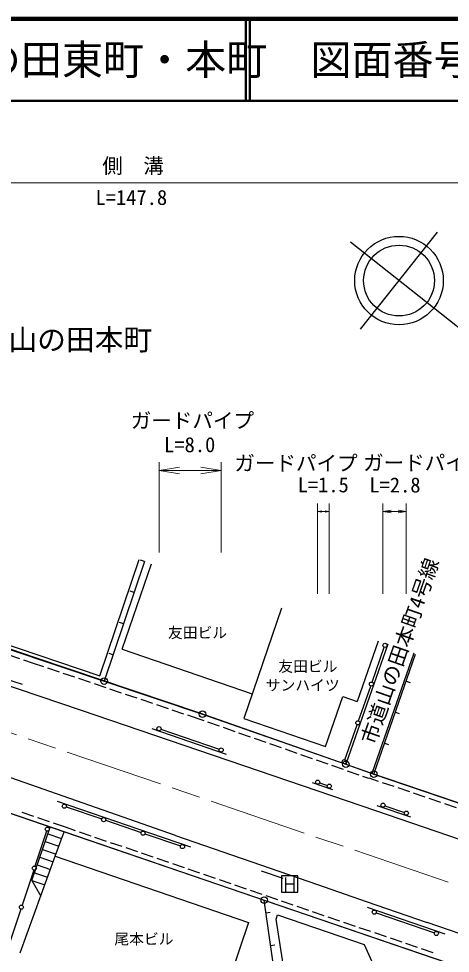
# Model space of a CAD drawing. Units: millimetres, scale not verified. Extents: x 40000 to 680000, y 20000 to 380000.
# Drawn here: x 481109 to 533646, y 266228 to 380000 of the extents above; entities that cross this region are included whole.
import ezdxf
from ezdxf.enums import TextEntityAlignment as Align

# ---------------------------------------------------------------- set-up
doc = ezdxf.new("R2010")
doc.units = ezdxf.units.MM
doc.header["$LTSCALE"] = 1000
doc.linetypes.add('CHAIN', pattern=[18.5, 12, -1.5, 3.5, -1.5])
for name, color, linetype, lineweight in [('M-BGD', 7, 'Continuous', 25), ('M-BMK', 2, 'CHAIN', 13), ('M-BMK-HTXT', 7, 'Continuous', 13), ('M-BMK-ROW', 30, 'Continuous', 25), ('M-BMK-SRVR', 3, 'Continuous', 25), ('M-STR-HTXT', 7, 'Continuous', 13), ('M-STR-STRC', 7, 'Continuous', 25), ('M-TTL', 2, 'Continuous', 140), ('M-TTL-LINE', 7, 'Continuous', 50)]:
    doc.layers.add(name, color=color, linetype=linetype, lineweight=lineweight)
doc.layers.add('M-TTL-TXT', color=7, linetype='Continuous')
doc.styles.add('ＭＳ ゴシック', font='')
doc.styles.get('ＭＳ ゴシック').set_extended_font_data('MS Gothic')

# ---------------------------------------------------------------- blocks, each defined once
blk = doc.blocks.new('open_arrow')
at = {"color": 0, "linetype": 'Continuous', "lineweight": -2}
blk.add_lwpolyline([(7.5, 1.25), (0, 0), (7.5, -1.25)], dxfattribs=at)

msp = doc.modelspace()

# ---------------------------------------------------------------- linework, layer by layer
at = {"layer": 'M-BGD'}
for p, q in [((490976, 300007), (495759, 314148)), ((496426, 313922), (495953, 314082)), ((496426, 313922), (491505, 299370)), ((493722, 303246), (497293, 313631)), ((483145, 302187), (457581, 310900)), ((459423, 310677), (490976, 300007)), ((495145, 310133), (494671, 310293)), ((481570, 298935), (455636, 307347)), ((513110, 308231), (508498, 294822)), ((493864, 306343), (493390, 306504)), ((526025, 303853), (520916, 289236)), ((524848, 304224), (522321, 296879)), ((492582, 302554), (492108, 302714)), ((493722, 303246), (509526, 297811)), ((529197, 302745), (524088, 288128)), ((524127, 299237), (525611, 303485)), ((524322, 288048), (529429, 302657)), ((481254, 302092), (479834, 302576)), ((482920, 301524), (481727, 301930)), ((484163, 301105), (482920, 301524)), ((503164, 295441), (483145, 302187)), ((486058, 300467), (484636, 300945)), ((487953, 299828), (486532, 300307)), ((489849, 299189), (488427, 299668)), ((528282, 299376), (528754, 299211)), ((491744, 298551), (490322, 299030)), ((493639, 297912), (492218, 298391)), ((522477, 294517), (523962, 298765)), ((495534, 297273), (494113, 297752)), ((497430, 296635), (496008, 297114)), ((518461, 291395), (520556, 297486)), ((520556, 297486), (522321, 296879)), ((499325, 295996), (497904, 296475)), ((501220, 295357), (499799, 295836)), ((502937, 294779), (501694, 295198)), ((503666, 294524), (502937, 294779)), ((523979, 288165), (503164, 295441)), ((508498, 294822), (518461, 291395)), ((526962, 295600), (527434, 295435)), ((447078, 294577), (486684, 281004)), ((506404, 290444), (497337, 293554)), ((505554, 293864), (504138, 294359)), ((507442, 293204), (506026, 293699)), ((520827, 289797), (522312, 294045)), ((509330, 292544), (507914, 293039)), ((511218, 291884), (509802, 292379)), ((513106, 291224), (511690, 291719)), ((525642, 291824), (526114, 291659)), ((514994, 290564), (513578, 291059)), ((516882, 289904), (515466, 290399)), ((518770, 289244), (517354, 289739)), ((520658, 288584), (519242, 289079)), ((522546, 287925), (521130, 288419)), ((545679, 280774), (523979, 288165)), ((524322, 288048), (524794, 287883)), ((519340, 286110), (516879, 286960)), ((523748, 287505), (523018, 287760)), ((524914, 287160), (523764, 287552)), ((526807, 286515), (525387, 286999)), ((528700, 285870), (527280, 286354)), ((530594, 285226), (529174, 285709)), ((485809, 284743), (497139, 280870)), ((532487, 284581), (531067, 285064)), ((481502, 283414), (482921, 282927)), ((528852, 282784), (524739, 284189)), ((534380, 283936), (532960, 284420)), ((483394, 282765), (484813, 282279)), ((482711, 275092), (484942, 281601)), ((484505, 281102), (483090, 276830)), ((485286, 282117), (486878, 281571)), ((485558, 278048), (486639, 281019)), ((486878, 281571), (487988, 281192)), ((488461, 281030), (489881, 280545)), ((484656, 280768), (486338, 280191)), ((486684, 281004), (549937, 259388)), ((490354, 280384), (491773, 279898)), ((497139, 280870), (502025, 279199)), ((484008, 278876), (485654, 278311)), ((484332, 279822), (485996, 279251)), ((492246, 279737), (493666, 279252)), ((494139, 279090), (495558, 278605)), ((481283, 266301), (485558, 278048)), ((483684, 277930), (485312, 277372)), ((485558, 278048), (509089, 269996)), ((496032, 278443), (497451, 277958)), ((497924, 277797), (499343, 277311)), ((483359, 276984), (484970, 276432)), ((499817, 277150), (501236, 276665)), ((501709, 276503), (503129, 276018)), ((482933, 276355), (481517, 272084)), ((483035, 276038), (484628, 275492)), ((503602, 275856), (505021, 275371)), ((510629, 276275), (513246, 275391)), ((482711, 275092), (483785, 273177)), ((482711, 275092), (484286, 274552)), ((505494, 275210), (506914, 274724)), ((507387, 274563), (508806, 274078)), ((509279, 273916), (510699, 273431)), ((511172, 273269), (512591, 272784)), ((513446, 255308), (511005, 272692)), ((513064, 272623), (514484, 272137)), ((514957, 271976), (516376, 271491)), ((481360, 271609), (479945, 267338)), ((511221, 271153), (511716, 271222)), ((512459, 270381), (512628, 270906)), ((512628, 270906), (523163, 267303)), ((516850, 271329), (518269, 270844)), ((523539, 271850), (532998, 268606)), ((509089, 269996), (505040, 258149)), ((514871, 254797), (512459, 270381)), ((518742, 270682), (520161, 270197)), ((520635, 270036), (522054, 269550)), ((522527, 269389), (523947, 268904)), ((524420, 268742), (525839, 268257)), ((526312, 268095), (527732, 267610)), ((528205, 267449), (529624, 266963)), ((511778, 267192), (512273, 267261)), ((523163, 267303), (524945, 263389)), ((530097, 266802), (531517, 266317))]:
    msp.add_line(p, q, dxfattribs=at)
for centre in [(525694, 303721), (524044, 299001), (522394, 294281), (520744, 289561), (484584, 281339), (483011, 276593), (481439, 271847)]:
    msp.add_circle(centre, 250, dxfattribs=at)
at = {"layer": 'M-BMK'}
msp.add_line((434489, 308654), (547991, 269907), dxfattribs=at)
at = {"layer": 'M-BMK-ROW'}
for points in [[(432911, 344690), (437913, 327418), (443100, 319466), (449712, 314478), (456302, 311144), (491505, 299370), (503489, 295327), (520916, 289236), (524322, 288048), (549062, 279616), (556068, 277218)], [(432936, 291325), (440555, 292817), (445845, 295000), (475436, 284858), (511005, 272692), (541918, 262128), (547667, 260144), (549937, 259388)]]:
    msp.add_lwpolyline(points, dxfattribs=at)
for centre in [(491505, 299370), (503489, 295327), (520916, 289236), (524322, 288048), (511005, 272692)]:
    msp.add_circle(centre, 400, dxfattribs=at)
at = {"layer": 'M-BMK-SRVR'}
for p, q in [((522714, 342212), (532091, 354026)), ((542592, 336063), (521496, 352807))]:
    msp.add_line(p, q, dxfattribs=at)
for radius in [5387, 4309]:
    msp.add_circle((527403, 348119), radius, dxfattribs=at)
at = {"layer": 'M-STR-HTXT'}
for p, q in [((433370, 360000), (556068, 360000)), ((498191, 315000), (498191, 326000)), ((505758, 315000), (505758, 326000)), ((498191, 325000), (505758, 325000)), ((517496, 310000), (517496, 321000)), ((518914, 310000), (518914, 321000)), ((525451, 310000), (525451, 321000)), ((528290, 310000), (528290, 321000)), ((517496, 320000), (518914, 320000)), ((525451, 320000), (528290, 320000))]:
    msp.add_line(p, q, dxfattribs=at)
at = {"layer": 'M-STR-STRC'}
for p, q in [((464924, 303914), (488709, 295815)), ((488709, 295815), (524546, 283612)), ((498428, 293497), (505522, 291064)), ((500215, 280558), (478099, 288296)), ((517733, 286982), (518678, 286656)), ((486895, 284055), (491216, 282578)), ((524546, 283612), (554714, 273282)), ((525688, 284182), (528053, 283374)), ((491689, 282416), (496010, 280939)), ((496483, 280777), (500804, 279300)), ((500215, 280558), (517479, 274594)), ((513082, 275670), (513082, 273670)), ((515082, 275670), (513082, 275670)), ((513623, 273755), (513623, 275455)), ((514614, 275466), (514614, 273761)), ((515082, 273670), (515082, 275670)), ((513623, 274670), (514614, 274670)), ((517479, 274594), (523406, 272530)), ((513082, 273670), (515082, 273670)), ((523406, 272530), (530828, 269984)), ((524624, 271161), (531718, 268727)), ((551180, 263003), (530828, 269984))]:
    msp.add_line(p, q, dxfattribs=at)
for centre in [(498191, 293578), (505758, 290982), (517496, 287064), (518914, 286574), (525451, 284262), (486658, 284136), (528290, 283293), (491452, 282497), (496247, 280858), (501041, 279219), (524388, 271242), (531955, 268646)]:
    msp.add_circle(centre, 250, dxfattribs=at)
at = {"layer": 'M-TTL'}
msp.add_line((680000, 380000), (40000, 380000), dxfattribs=at)
at = {"layer": 'M-TTL-LINE'}
for p, q in [((508747, 380000), (508747, 370000)), ((509247, 380000), (509247, 370000)), ((40000, 370000), (680000, 370000))]:
    msp.add_line(p, q, dxfattribs=at)

# ---------------------------------------------------------------- block references
at = {"layer": 'M-STR-HTXT'}
for p, xscale, yscale in [((498191, 325000), 333, 333), ((517496, 320000), 66.7, 66.7), ((525451, 320000), 133, 133)]:
    msp.add_blockref('open_arrow', p, dxfattribs=dict(at, xscale=xscale, yscale=yscale))
at = {"layer": 'M-STR-HTXT', "rotation": 180}
for p, xscale, yscale in [((505758, 325000), 333, 333), ((518914, 320000), 66.7, 66.7), ((528290, 320000), 133, 133)]:
    msp.add_blockref('open_arrow', p, dxfattribs=dict(at, xscale=xscale, yscale=yscale))

# ---------------------------------------------------------------- texts
at = {"layer": 'M-BGD', "style": 'ＭＳ ゴシック'}
for s, p in [('友田ビル', (502879, 305258)), ('友田ビル', (516314, 301156)), ('サンハイツ', (515679, 298865)), ('尾本ビル', (496358, 267972))]:
    msp.add_text(s, height=1320, dxfattribs=at).set_placement(p, align=Align.MIDDLE_CENTER)
at = {"layer": 'M-BMK-HTXT', "style": 'ＭＳ ゴシック'}
msp.add_text('山の田本町', height=2566, dxfattribs=at).set_placement((488608, 340926), align=Align.MIDDLE_CENTER)
msp.add_text('市道山の田本町4号線', height=1833, rotation=70.733, dxfattribs=at).set_placement((527516, 303034), align=Align.MIDDLE_CENTER)
at = {"layer": 'M-STR-HTXT', "style": 'ＭＳ ゴシック'}
for s, p in [('側\u3000溝', (495032, 362097)), ('ガードパイプ', (502251, 331080)), ('ガードパイプ', (514860, 325896)), ('ガードパイプ', (530528, 325942))]:
    msp.add_text(s, height=1833, dxfattribs=at).set_placement(p, align=Align.MIDDLE_CENTER)
for s, p in [('L=147.8', (494820, 356776)), ('L=8.0', (501923, 326679)), ('L=1.5', (518172, 321793)), ('L=2.8', (526909, 321773))]:
    msp.add_text(s, height=1833, dxfattribs=at).set_placement(p, align=Align.BOTTOM_CENTER)
at = {"layer": 'M-TTL-TXT', "style": 'ＭＳ ゴシック'}
msp.add_text('下関市幡生宮の下町\u3000大学町一丁目\u3000山の田東町・本町', height=3666, dxfattribs=at).set_placement((386360, 375000), align=Align.MIDDLE_LEFT)
msp.add_text('図面番号', height=3666, dxfattribs=at).set_placement((526622, 375000), align=Align.MIDDLE_CENTER)

doc.saveas('drawing.dxf')
